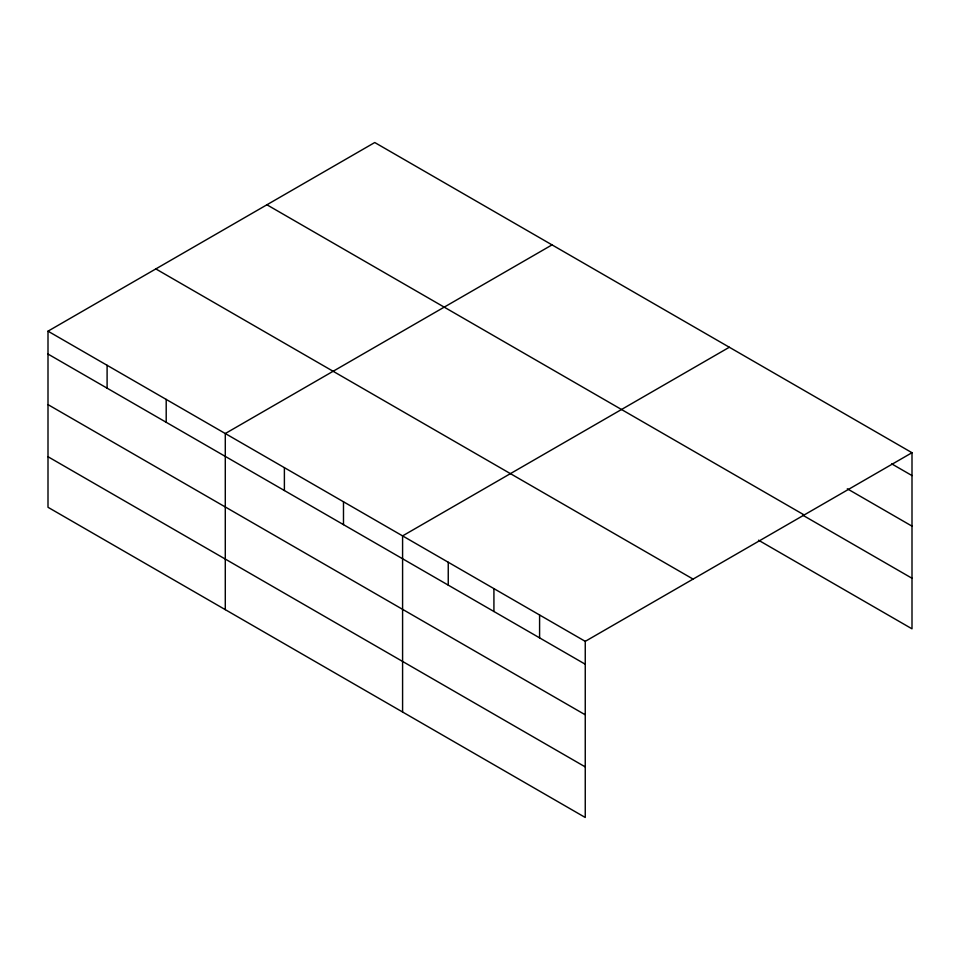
<?xml version="1.0" encoding="UTF-8"?>
<svg xmlns="http://www.w3.org/2000/svg" width="960" height="960" viewBox="0 0 960 960"><rect width="100%" height="100%" fill="white"/><g stroke="black" fill="none" stroke-linecap="round" stroke-linejoin="round"><path stroke-width="1.44" d="M585.252 714.804L585.252 641.352L48 331.176L48 507.288L585.252 817.476L585.252 714.804L48 404.616M758.508 540.204L912 628.824L912 452.712L374.748 142.524L48 331.176M552.036 244.884L225.288 433.536L225.288 609.648M729.336 347.244L402.588 535.896L402.588 712.008M585.252 641.352L912 452.712M891.708 463.86L912 475.584M847.308 488.796L912 526.152M266.916 204.78L804.168 514.956M802.908 515.268L912 578.256M155.832 268.92L693.084 579.096M48 354.048L585.252 664.224M48 456.72L585.252 766.896M539.592 614.988L539.592 637.86M493.92 588.624L493.92 611.496M448.248 562.26L448.248 585.132M343.488 501.768L343.488 524.652M284.388 467.652L284.388 490.524M166.2 399.408L166.2 422.292M107.1 365.292L107.1 388.164"/></g></svg>
